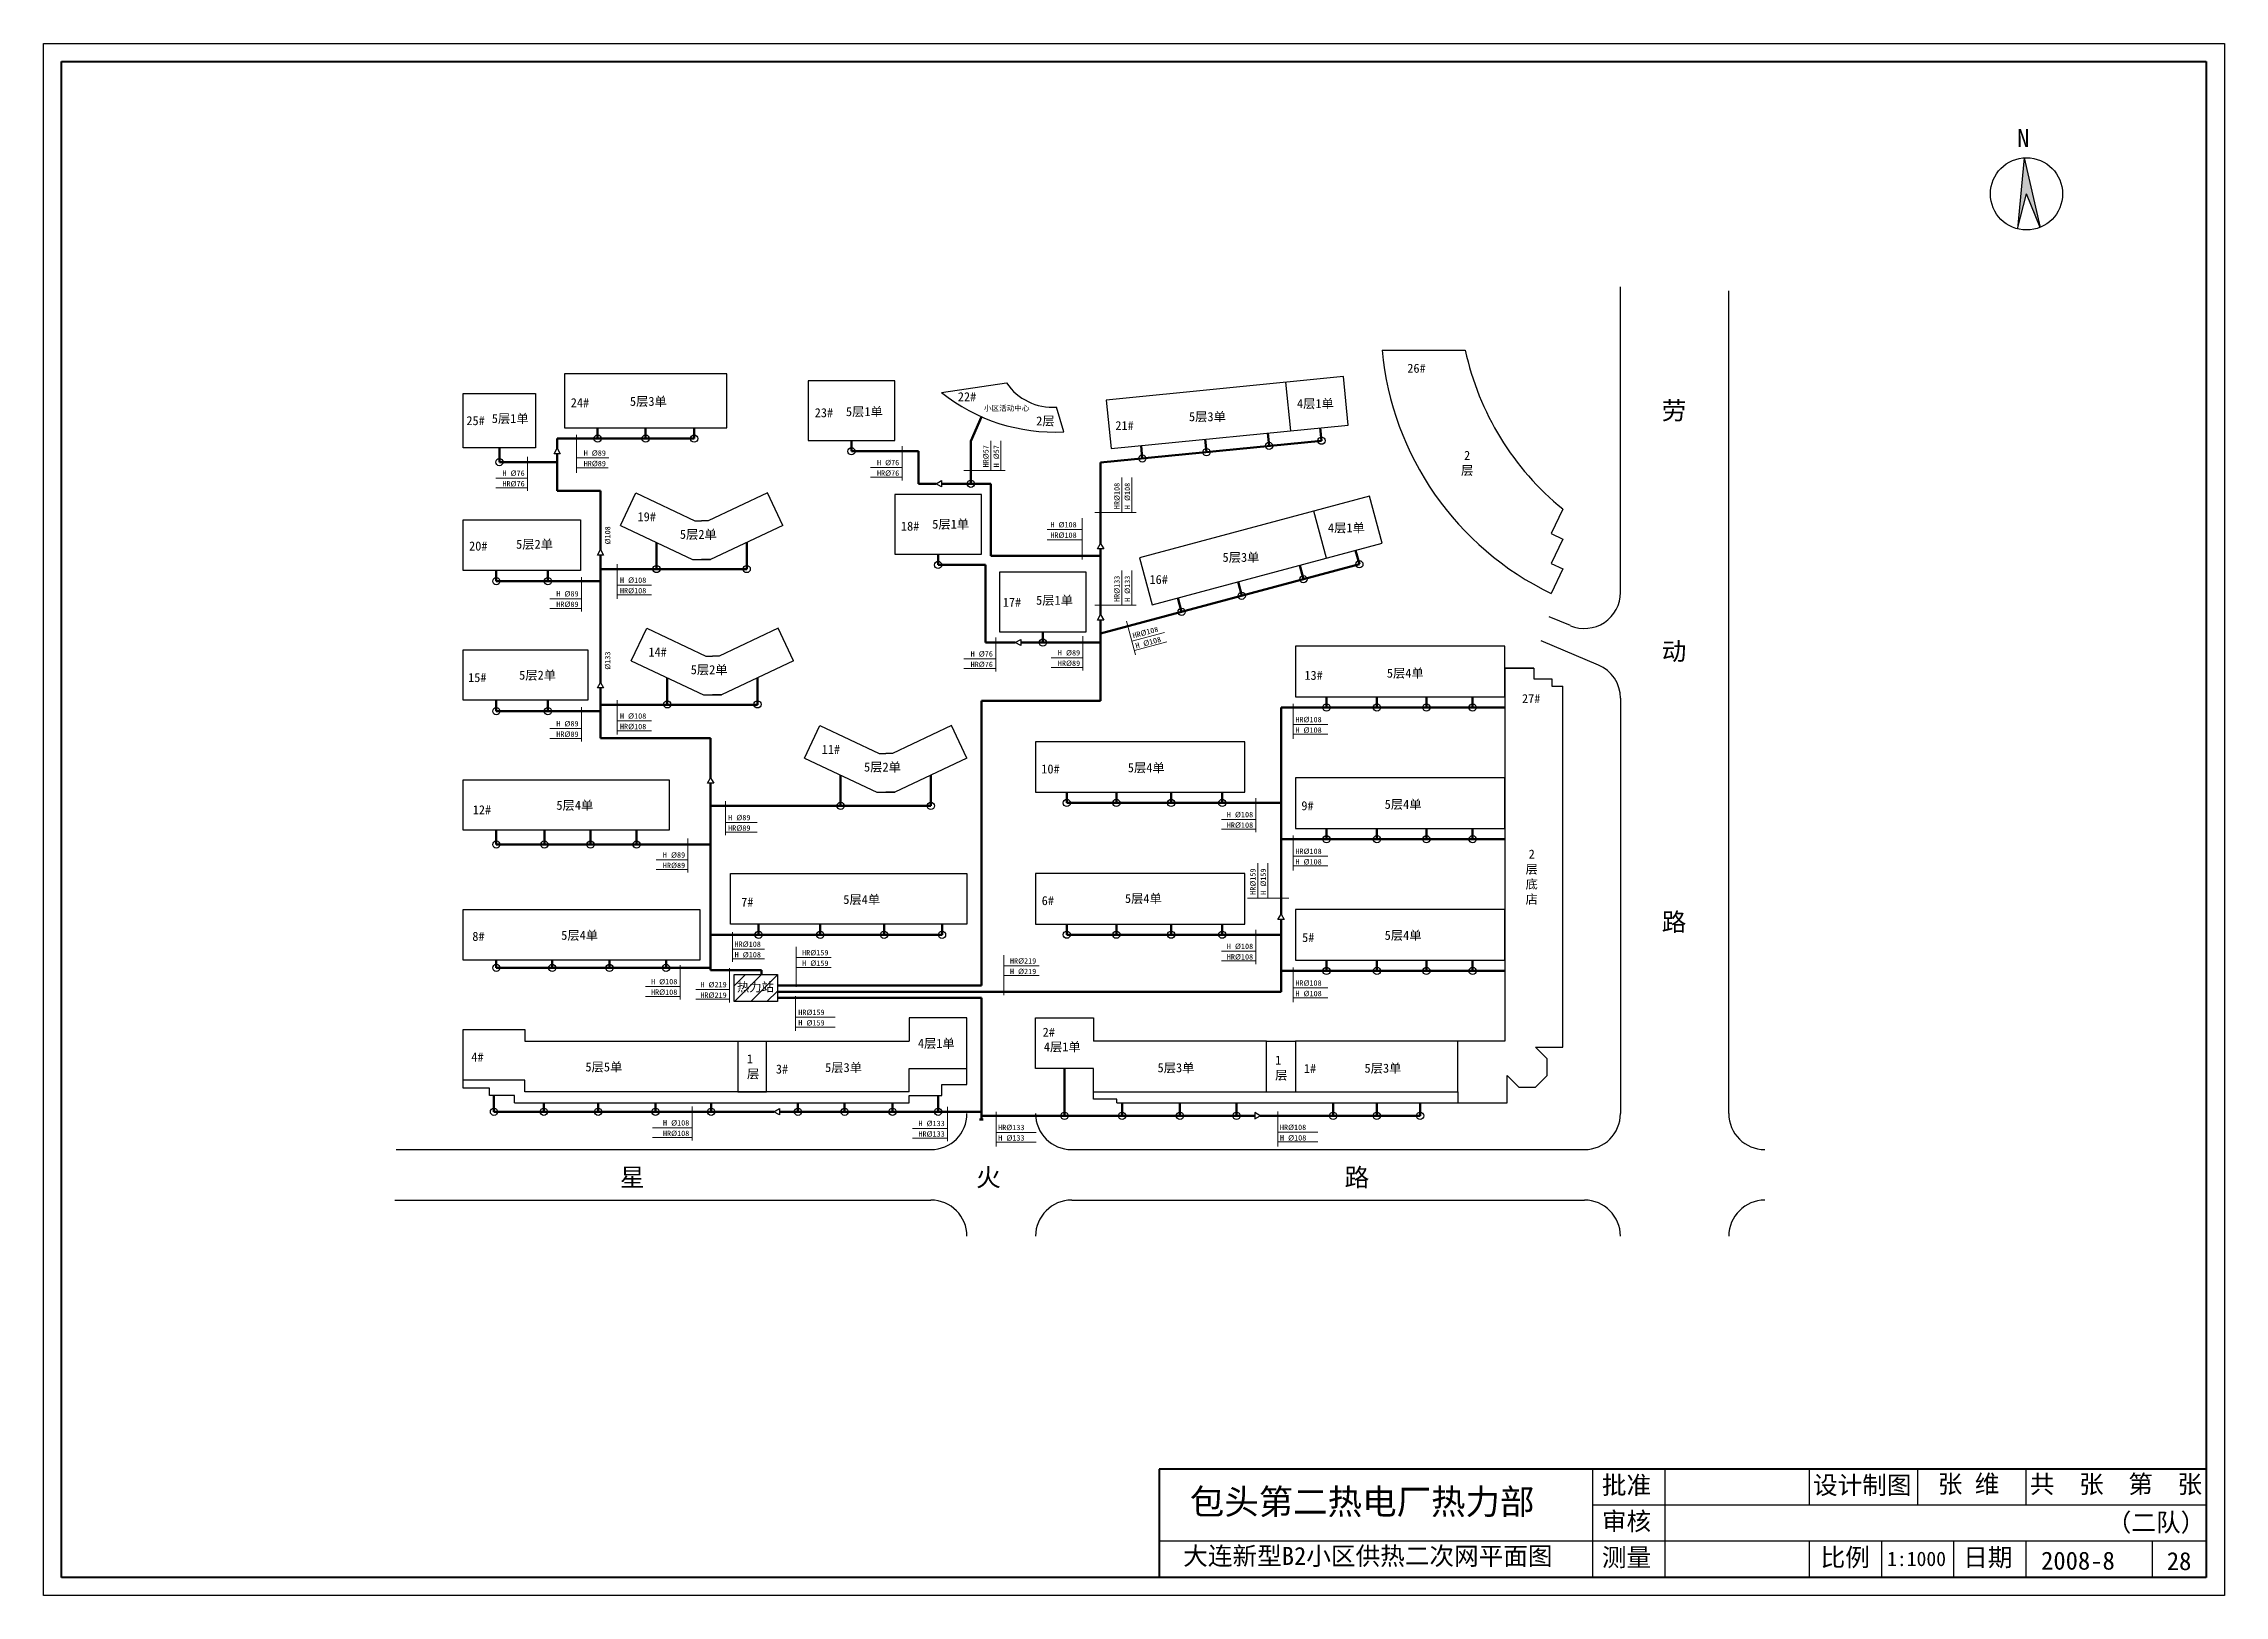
# Model space of a CAD drawing. Header units: millimetres. Extents: x 710 to 1314, y 285 to 715.
import ezdxf

# ---------------------------------------------------------------- set-up
doc = ezdxf.new("R2010")
doc.units = ezdxf.units.MM
doc.layers.add('标注', color=7, linetype='Continuous', lineweight=18)
doc.layers.add('管道', color=7, linetype='Continuous', lineweight=50)
doc.layers.add('边线', color=1, linetype='Continuous')

msp = doc.modelspace()

# ---------------------------------------------------------------- hatches: boundary and pattern name
msp.add_hatch(color=256).paths.add_polyline_path([(1258.71, 683.67), (1256.89, 664.01), (1259.38, 673.7), (1263.16, 664.43)])
h = msp.add_hatch()
h.set_pattern_fill('ANSI31', color=5, style=0)
h.set_pattern_definition([(45, (4.0042, -61.4977), (-2.245064, 2.245064), [])])
h.paths.add_polyline_path([(913.43, 449.88), (913.43, 457.38), (901.43, 457.38), (901.43, 449.88)])
h.paths.add_polyline_path([(901.59, 455.82), (913.35, 455.82), (913.35, 451.26), (901.59, 451.26)], flags=24)

# ---------------------------------------------------------------- linework, layer by layer
at = {"lineweight": 40}
for p, q in [((715.18, 290.35), (715.18, 710.35)), ((715.18, 710.35), (1309.18, 710.35)), ((1309.18, 710.35), (1309.18, 290.35)), ((1309.18, 320.35), (1019.18, 320.35)), ((1019.18, 320.35), (1019.18, 290.35)), ((1309.18, 290.35), (715.18, 290.35))]:
    msp.add_line(p, q, dxfattribs=at)
for p, q in [((1258.71, 683.67), (1256.89, 664.01)), ((1258.71, 683.67), (1263.16, 664.43)), ((1256.89, 664.01), (1259.38, 673.7)), ((1263.16, 664.43), (1259.38, 673.7)), ((1146.92, 563.28), (1146.92, 647.96)), ((1176.92, 418.88), (1176.92, 646.82)), ((1080.92, 630.38), (1103.92, 630.38)), ((854.42, 623.88), (854.42, 608.88)), ((899.42, 623.88), (854.42, 623.88)), ((899.42, 608.88), (899.42, 623.88)), ((1070.18, 623.06), (1004.5, 616.55)), ((1071.51, 609.63), (1070.18, 623.06)), ((826.42, 603.38), (826.42, 618.38)), ((826.42, 618.38), (846.42, 618.38)), ((846.42, 618.38), (846.42, 603.38)), ((945.92, 621.88), (921.92, 621.88)), ((921.92, 621.88), (921.92, 605.38)), ((945.92, 605.38), (945.92, 621.88)), ((958.88, 618.67), (976.87, 621.32)), ((1004.5, 616.55), (1005.83, 603.12)), ((1055.59, 608.05), (1054.25, 621.49)), ((992.71, 607.78), (990.68, 614.62)), ((854.42, 608.88), (899.42, 608.88)), ((921.92, 605.38), (945.92, 605.38)), ((1005.83, 603.12), (1071.51, 609.63)), ((846.42, 603.38), (826.42, 603.38)), ((869.92, 581.85), (874.21, 590.88)), ((874.21, 590.88), (890.59, 583.1)), ((910.63, 590.88), (894.25, 583.1)), ((914.92, 581.85), (910.63, 590.88)), ((969.92, 590.38), (945.92, 590.38)), ((945.92, 590.38), (945.92, 573.88)), ((969.92, 573.88), (969.92, 590.38)), ((1077.43, 589.92), (1013.68, 572.86)), ((1080.92, 576.88), (1077.43, 589.92)), ((1130.92, 586.38), (1127.72, 579.6)), ((826.42, 569.38), (826.42, 583.38)), ((826.42, 583.38), (858.92, 583.38)), ((858.92, 583.38), (858.92, 569.38)), ((869.92, 581.85), (889.92, 572.35)), ((890.59, 583.1), (892.42, 583.1)), ((894.25, 583.1), (892.42, 583.1)), ((914.92, 581.85), (894.92, 572.35)), ((1065.47, 572.75), (1061.98, 585.79)), ((945.92, 573.88), (969.92, 573.88)), ((1017.17, 559.82), (1080.92, 576.88)), ((1130.92, 578.07), (1127.68, 571.3)), ((1127.72, 579.6), (1130.92, 578.07)), ((858.92, 569.38), (826.42, 569.38)), ((889.92, 572.35), (892.42, 572.35)), ((892.42, 572.35), (894.92, 572.35)), ((894.92, 572.35), (892.42, 572.35)), ((974.92, 568.88), (974.92, 552.38)), ((998.92, 568.88), (974.92, 568.88)), ((998.92, 552.38), (998.92, 568.88)), ((1013.68, 572.86), (1017.17, 559.82)), ((1127.68, 571.3), (1130.92, 569.78)), ((1130.92, 569.78), (1127.73, 562.99)), ((1133.05, 554.06), (1127.21, 556.51)), ((872.92, 544.35), (877.21, 553.38)), ((877.21, 553.38), (893.59, 545.6)), ((913.63, 553.38), (897.25, 545.6)), ((917.92, 544.35), (913.63, 553.38)), ((974.92, 552.38), (998.92, 552.38)), ((1140.81, 543.15), (1125, 549.83)), ((826.42, 533.38), (826.42, 547.38)), ((826.42, 547.38), (860.92, 547.38)), ((860.92, 547.38), (860.92, 533.38)), ((872.92, 544.35), (892.92, 534.85)), ((893.59, 545.6), (895.42, 545.6)), ((897.25, 545.6), (895.42, 545.6)), ((917.92, 544.35), (897.92, 534.85)), ((1114.92, 548.38), (1056.92, 548.38)), ((1056.92, 548.38), (1056.92, 534.38)), ((1114.92, 534.38), (1114.92, 548.38)), ((1114.92, 542.29), (1122.92, 542.29)), ((1114.92, 542.29), (1114.92, 438.88)), ((1122.92, 542.29), (1114.92, 542.29)), ((1122.92, 542.29), (1122.92, 539.29)), ((1122.92, 539.29), (1127.92, 539.29)), ((1127.92, 539.29), (1127.92, 537.29)), ((860.92, 533.38), (826.42, 533.38)), ((892.92, 534.85), (895.42, 534.85)), ((895.42, 534.85), (897.92, 534.85)), ((897.92, 534.85), (895.42, 534.85)), ((1056.92, 534.38), (1114.92, 534.38)), ((1127.92, 537.29), (1130.92, 537.29)), ((1130.92, 437.29), (1130.92, 537.29)), ((1146.92, 533.94), (1146.92, 418.88)), ((920.92, 517.38), (925.21, 526.41)), ((925.21, 526.41), (941.59, 518.64)), ((961.63, 526.41), (945.25, 518.64)), ((965.92, 517.38), (961.63, 526.41)), ((984.92, 521.88), (984.92, 507.88)), ((1042.92, 521.88), (984.92, 521.88)), ((1042.92, 507.88), (1042.92, 521.88)), ((920.92, 517.38), (940.92, 507.88)), ((941.59, 518.64), (943.42, 518.64)), ((945.25, 518.64), (943.42, 518.64)), ((965.92, 517.38), (945.92, 507.88)), ((826.42, 497.38), (826.42, 511.38)), ((826.42, 511.38), (883.42, 511.38)), ((883.42, 511.38), (883.42, 497.38)), ((940.92, 507.88), (943.42, 507.88)), ((943.42, 507.88), (945.92, 507.88)), ((945.92, 507.88), (943.42, 507.88)), ((984.92, 507.88), (1042.92, 507.88)), ((1114.92, 511.88), (1056.92, 511.88)), ((1056.92, 511.88), (1056.92, 497.88)), ((1114.92, 497.88), (1114.92, 511.88)), ((883.42, 497.38), (826.42, 497.38)), ((1056.92, 497.88), (1114.92, 497.88)), ((900.42, 471.38), (900.42, 485.38)), ((900.42, 485.38), (965.92, 485.38)), ((965.92, 485.38), (965.92, 471.38)), ((1042.92, 485.38), (984.92, 485.38)), ((984.92, 485.38), (984.92, 471.38)), ((1042.92, 471.38), (1042.92, 485.38)), ((826.42, 475.38), (891.92, 475.38)), ((826.42, 461.38), (826.42, 475.38)), ((891.92, 475.38), (891.92, 461.38)), ((965.92, 471.38), (900.42, 471.38)), ((984.92, 471.38), (1042.92, 471.38)), ((1056.92, 475.38), (1056.92, 461.38)), ((1114.92, 475.38), (1056.92, 475.38)), ((1114.92, 461.38), (1114.92, 475.38)), ((891.92, 461.38), (826.42, 461.38)), ((1056.92, 461.38), (1114.92, 461.38)), ((901.43, 457.38), (913.43, 457.38)), ((901.43, 449.88), (901.43, 457.38)), ((913.43, 457.38), (913.43, 449.88)), ((913.43, 449.88), (901.43, 449.88)), ((826.42, 442.13), (843.42, 442.13)), ((826.42, 428.13), (826.42, 442.13)), ((843.42, 442.13), (843.42, 438.88)), ((949.92, 445.38), (949.92, 438.88)), ((965.92, 445.38), (949.92, 445.38)), ((965.92, 431.38), (965.92, 445.38)), ((984.92, 431.38), (984.92, 445.38)), ((984.92, 445.38), (1000.92, 445.38)), ((1000.92, 445.38), (1000.92, 438.88)), ((843.42, 438.88), (901.92, 438.88)), ((901.92, 438.88), (949.92, 438.88)), ((902.42, 438.88), (910.42, 438.88)), ((902.42, 438.88), (902.42, 424.88)), ((910.42, 424.88), (910.42, 438.88)), ((1048.92, 438.88), (1000.92, 438.88)), ((1048.92, 438.88), (1056.92, 438.88)), ((1048.92, 424.88), (1048.92, 438.88)), ((1056.92, 438.88), (1056.92, 424.88)), ((1101.92, 438.88), (1056.92, 438.88)), ((1114.92, 438.88), (1101.92, 438.88)), ((1101.92, 424.88), (1101.92, 438.88)), ((1101.92, 424.88), (1101.92, 438.88)), ((1126.62, 434.03), (1123.37, 437.29)), ((1123.37, 437.29), (1130.92, 437.29)), ((949.92, 424.88), (949.92, 431.38)), ((949.92, 431.38), (965.92, 431.38)), ((965.92, 426.88), (965.92, 431.38)), ((1000.92, 431.38), (984.92, 431.38)), ((1000.92, 424.88), (1000.92, 431.38)), ((1115.52, 421.88), (1115.52, 429.43)), ((1115.52, 429.43), (1118.77, 426.18)), ((1123.37, 426.18), (1126.62, 429.43)), ((1126.62, 429.43), (1126.62, 434.03)), ((826.42, 425.88), (826.42, 428.13)), ((843.42, 428.13), (826.42, 428.13)), ((833.64, 425.88), (826.42, 425.88)), ((833.64, 423.88), (833.64, 425.88)), ((840.64, 423.88), (833.64, 423.88)), ((840.64, 421.88), (840.64, 423.88)), ((843.42, 424.88), (843.42, 428.13)), ((901.92, 424.88), (843.42, 424.88)), ((949.92, 424.88), (901.92, 424.88)), ((902.42, 424.88), (910.42, 424.88)), ((949.92, 421.88), (949.92, 423.88)), ((949.92, 423.88), (958.92, 423.88)), ((958.92, 423.88), (958.92, 426.88)), ((958.92, 426.88), (965.92, 426.88)), ((1000.92, 424.88), (1048.92, 424.88)), ((1000.92, 422.88), (1000.92, 424.88)), ((1007.46, 422.88), (1000.92, 422.88)), ((1007.46, 421.88), (1007.46, 422.88)), ((1048.92, 424.88), (1056.92, 424.88)), ((1056.92, 424.88), (1101.92, 424.88)), ((1101.92, 424.88), (1101.92, 421.88)), ((1118.77, 426.18), (1123.37, 426.18)), ((840.64, 421.88), (949.92, 421.88)), ((1007.46, 421.88), (1115.52, 421.88)), ((807.82, 408.88), (955.92, 408.88)), ((994.92, 408.88), (1136.92, 408.88)), ((807.43, 394.88), (955.92, 394.88)), ((994.92, 394.88), (1136.92, 394.88)), ((1139.18, 320.35), (1139.18, 290.35)), ((1159.18, 320.35), (1159.18, 290.35)), ((1199.18, 320.35), (1199.18, 310.35)), ((1229.22, 320.35), (1229.22, 310.35)), ((1259.18, 320.35), (1259.18, 310.35)), ((1309.18, 310.35), (1139.18, 310.35)), ((1309.18, 300.35), (1019.18, 300.35)), ((1199.18, 300.35), (1199.18, 290.35)), ((1219.18, 300.35), (1219.18, 290.35)), ((1239.18, 300.35), (1239.18, 290.35)), ((1259.18, 300.35), (1259.18, 290.35)), ((1294.18, 300.35), (1294.18, 290.35))]:
    msp.add_line(p, q)
for points in [[(852.43, 603.21), (853.29, 601.71), (851.56, 601.71)], [(957.4, 593.38), (958.9, 594.25), (958.9, 592.52)], [(864.43, 575.14), (865.29, 573.64), (863.56, 573.64)], [(1002.93, 576.86), (1003.79, 575.36), (1002.06, 575.36)], [(1002.93, 557.12), (1003.79, 555.62), (1002.06, 555.62)], [(979.3, 549.38), (980.8, 550.25), (980.8, 548.52)], [(864.43, 538.35), (865.29, 536.85), (863.56, 536.85)], [(894.93, 511.88), (895.79, 510.38), (894.06, 510.38)], [(1052.92, 474.13), (1053.79, 472.63), (1052.06, 472.63)], [(912.47, 419.37), (913.97, 420.24), (913.97, 418.5)], [(1047.13, 418.25), (1045.63, 419.12), (1045.63, 417.38)]]:
    msp.add_lwpolyline(points, close=True)
for centre, radius in [((1259.38, 673.7), 10), ((863.63, 605.88), 1), ((876.92, 605.88), 1), ((890.35, 605.88), 1), ((1049.58, 603.87), 1), ((1064.12, 605.31), 1), ((836.42, 599.39), 1), ((933.92, 602.38), 1), ((1014.49, 600.38), 1), ((1032.25, 602.14), 1), ((967, 593.38), 1), ((879.92, 569.75), 1), ((904.92, 569.75), 1), ((957.92, 570.88), 1), ((1059.1, 566.92), 1), ((1074.6, 571.07), 1), ((835.57, 566.38), 1), ((849.85, 566.38), 1), ((1042.02, 562.35), 1), ((1025.38, 557.89), 1), ((986.92, 549.38), 1), ((882.92, 532.25), 1), ((907.92, 532.25), 1), ((1065.51, 531.38), 1), ((1079.48, 531.38), 1), ((1093.17, 531.38), 1), ((1105.97, 531.38), 1), ((835.57, 530.38), 1), ((849.85, 530.38), 1), ((930.92, 504.11), 1), ((955.92, 504.11), 1), ((993.56, 504.93), 1), ((1007.3, 504.93), 1), ((1022.49, 504.93), 1), ((1036.62, 504.93), 1), ((1065.51, 494.88), 1), ((1079.48, 494.88), 1), ((1093.17, 494.88), 1), ((1105.97, 494.88), 1), ((835.57, 493.4), 1), ((848.87, 493.4), 1), ((861.64, 493.4), 1), ((874.41, 493.4), 1), ((908.21, 468.39), 1), ((925.3, 468.39), 1), ((942.96, 468.39), 1), ((959.02, 468.39), 1), ((993.56, 468.43), 1), ((1007.3, 468.43), 1), ((1022.49, 468.43), 1), ((1036.62, 468.43), 1), ((835.57, 459.23), 1), ((851.06, 459.23), 1), ((866.91, 459.23), 1), ((882.57, 459.23), 1), ((1065.51, 458.38), 1), ((1079.48, 458.38), 1), ((1093.17, 458.38), 1), ((1105.97, 458.38), 1), ((834.92, 419.37), 1), ((848.72, 419.37), 1), ((863.77, 419.37), 1), ((879.65, 419.37), 1), ((895.07, 419.37), 1), ((919.11, 419.37), 1), ((932.04, 419.37), 1), ((945.3, 419.37), 1), ((957.92, 419.37), 1), ((992.92, 418.25), 1), ((1008.88, 418.25), 1), ((1024.92, 418.25), 1), ((1040.58, 418.25), 1), ((1067.36, 418.25), 1), ((1079.42, 418.25), 1), ((1091.42, 418.25), 1)]:
    msp.add_circle(centre, radius)
for centre, radius, start, end in [((1163.93, 638.09), 83.37, 185.30503, 244.26327), ((1180.43, 647.05), 78.3, 192.28711, 230.78247), ((990.11, 657.72), 50.01, 231.34932, 272.97436), ((989.62, 630), 15.42, 214.22715, 273.95288), ((1136.92, 563.28), 10, 247.23825, 0), ((1136.92, 533.94), 10, 0, 67.10209), ((955.92, 418.88), 10, 270, 0), ((994.92, 418.88), 10, 180, 270), ((1136.92, 418.88), 10, 270, 0), ((1186.92, 418.88), 10, 180, 270), ((955.92, 384.88), 10, 0, 90), ((994.92, 384.88), 10, 90, 180), ((1136.92, 384.88), 10, 0, 90), ((1186.92, 384.88), 10, 90, 180)]:
    msp.add_arc(centre, radius, start, end)
at = {"layer": '标注'}
for p, q in [((857.73, 596.44), (857.73, 606.97)), ((972.51, 597.01), (972.51, 605.3)), ((975.31, 597.01), (975.31, 605.3)), ((844.21, 591.4), (844.21, 600.87)), ((866.69, 600.52), (857.73, 600.52)), ((947.94, 594.33), (947.94, 603.81)), ((844.21, 594.94), (835.42, 594.94)), ((844.21, 592.24), (835.42, 592.24)), ((866.54, 597.82), (857.73, 597.82)), ((947.94, 597.87), (939.16, 597.87)), ((947.94, 595.17), (939.16, 595.17)), ((976.5, 597.01), (965.05, 597.01)), ((1008.8, 585.45), (1008.8, 595.07)), ((1011.6, 585.45), (1011.6, 595.07)), ((988.12, 580.67), (997.79, 580.67)), ((997.79, 572.4), (997.79, 583.85)), ((1012.79, 585.45), (1001.34, 585.45)), ((988.12, 577.87), (997.79, 577.87)), ((869.05, 561.52), (869.05, 571.12)), ((1008.8, 559.72), (1008.8, 569.34)), ((1011.6, 559.72), (1011.6, 569.34)), ((859.13, 557.99), (859.13, 567.46)), ((869.05, 565.31), (878.58, 565.31)), ((869.05, 562.6), (878.58, 562.6)), ((859.13, 561.53), (850.35, 561.53)), ((859.13, 558.83), (850.35, 558.83)), ((1012.79, 559.72), (1001.34, 559.72)), ((973.88, 541.33), (973.88, 550.8)), ((998.04, 541.65), (998.04, 551.12)), ((1012.64, 546.01), (1010.14, 555.32)), ((1011.62, 549.81), (1020.59, 552.21)), ((973.88, 544.87), (965.09, 544.87)), ((998.04, 545.19), (989.26, 545.19)), ((1012.32, 547.2), (1021.29, 549.6)), ((973.88, 542.17), (965.09, 542.17)), ((998.04, 542.48), (989.26, 542.48)), ((869.05, 523.86), (869.05, 533.46)), ((1056.29, 522.74), (1056.29, 532.38)), ((859.13, 525.53), (850.35, 525.53)), ((859.13, 521.99), (859.13, 531.46)), ((869.05, 527.65), (878.58, 527.65)), ((1056.29, 526.67), (1065.87, 526.67)), ((859.13, 522.83), (850.35, 522.83)), ((869.05, 524.95), (878.58, 524.95)), ((1056.29, 523.97), (1065.87, 523.97)), ((899.01, 495.98), (899.01, 505.45)), ((1045.96, 496.8), (1045.96, 506.27)), ((899.01, 499.52), (907.79, 499.52)), ((899.01, 496.81), (907.79, 496.81)), ((1045.96, 500.34), (1036.41, 500.34)), ((1045.96, 497.64), (1036.41, 497.64)), ((1056.29, 486.24), (1056.29, 495.88)), ((888.63, 485.63), (888.63, 495.1)), ((1056.29, 490.17), (1065.87, 490.17)), ((888.63, 489.16), (879.85, 489.16)), ((888.63, 486.46), (879.85, 486.46)), ((1046.47, 478.58), (1046.47, 488.24)), ((1049.27, 478.58), (1049.27, 488.24)), ((1056.29, 487.47), (1065.87, 487.47)), ((1055.08, 478.58), (1043.63, 478.58)), ((900.97, 460.95), (900.97, 469.12)), ((1045.96, 460.3), (1045.96, 469.77)), ((886.47, 450.51), (886.47, 459.98)), ((900.14, 449.68), (900.14, 459.15)), ((900.97, 464.43), (909.89, 464.43)), ((900.97, 461.72), (909.89, 461.72)), ((918.6, 453.94), (918.6, 465.08)), ((928.34, 462.08), (918.6, 462.08)), ((928.34, 459.38), (918.6, 459.38)), ((976.15, 451.67), (976.15, 462.8)), ((985.89, 459.8), (976.15, 459.8)), ((1045.96, 463.84), (1036.41, 463.84)), ((1045.96, 461.14), (1036.41, 461.14)), ((1056.29, 449.74), (1056.29, 459.38)), ((886.47, 454.05), (876.93, 454.05)), ((900.14, 453.22), (890.83, 453.22)), ((985.89, 457.1), (976.15, 457.1)), ((1056.29, 453.67), (1065.87, 453.67)), ((886.47, 451.34), (876.93, 451.34)), ((900.14, 450.52), (890.83, 450.52)), ((918.44, 441.77), (918.44, 451.37)), ((1056.29, 450.97), (1065.87, 450.97)), ((918.44, 445.56), (929.42, 445.56)), ((918.44, 442.85), (929.42, 442.85)), ((889.78, 411.39), (889.78, 420.86)), ((960.54, 411.22), (960.54, 420.69)), ((973.98, 409.72), (973.98, 419.37)), ((1052.01, 409.76), (1052.01, 419.4)), ((889.78, 414.93), (878.8, 414.93)), ((889.78, 412.22), (878.8, 412.22)), ((960.54, 414.76), (950.88, 414.76)), ((960.54, 412.06), (950.88, 412.06)), ((973.98, 413.65), (985.08, 413.65)), ((973.98, 410.95), (985.08, 410.95)), ((1052.01, 413.69), (1063.11, 413.69)), ((1052.01, 410.99), (1063.11, 410.99))]:
    msp.add_line(p, q, dxfattribs=at)
at = {"layer": '管道'}
for p, q in [((967, 605.14), (969.99, 611.94)), ((890.35, 605.88), (852.43, 605.88)), ((852.43, 603.21), (852.43, 605.88)), ((863.63, 605.88), (863.63, 608.88)), ((876.92, 605.88), (876.92, 608.88)), ((890.35, 605.88), (890.35, 608.88)), ((933.92, 602.38), (933.92, 605.38)), ((967, 593.38), (967, 605.14)), ((1064.12, 605.31), (1002.93, 599.23)), ((1032.25, 602.14), (1031.9, 605.7)), ((1049.58, 603.87), (1049.23, 607.42)), ((1064.12, 605.31), (1063.77, 608.86)), ((836.42, 599.39), (836.42, 603.38)), ((836.42, 599.39), (852.43, 599.39)), ((852.43, 591.38), (852.43, 601.71)), ((933.92, 602.38), (952.5, 602.38)), ((952.5, 602.38), (952.5, 593.38)), ((1002.93, 576.86), (1002.93, 599.23)), ((1014.49, 600.38), (1014.13, 603.94)), ((952.5, 593.38), (957.4, 593.38)), ((958.9, 593.38), (972.5, 593.38)), ((972.5, 593.38), (972.5, 573.38)), ((864.43, 591.38), (852.43, 591.38)), ((864.43, 575.14), (864.43, 591.38)), ((879.92, 569.75), (879.92, 577.1)), ((904.92, 569.75), (904.92, 577.1)), ((957.92, 570.88), (957.92, 573.88)), ((1002.93, 557.12), (1002.93, 575.36)), ((1074.6, 571.07), (1073.57, 574.91)), ((835.57, 566.38), (835.57, 569.38)), ((849.85, 566.38), (849.85, 569.38)), ((864.43, 538.35), (864.43, 573.64)), ((904.92, 569.75), (864.43, 569.75)), ((957.92, 570.88), (971.09, 570.88)), ((971.09, 570.88), (971.09, 549.38)), ((972.5, 573.38), (1002.93, 573.38)), ((1074.6, 571.07), (1002.93, 551.88)), ((1059.1, 566.92), (1058.07, 570.77)), ((835.57, 566.38), (864.43, 566.38)), ((1025.38, 557.89), (1024.35, 561.74)), ((1042.02, 562.35), (1040.99, 566.19)), ((986.92, 549.38), (986.92, 552.38)), ((1002.93, 533.19), (1002.93, 555.62)), ((971.09, 549.38), (979.3, 549.38)), ((980.8, 549.38), (1002.93, 549.38)), ((882.92, 532.09), (882.92, 539.6)), ((907.92, 532.09), (907.92, 539.6)), ((835.57, 530.38), (835.57, 533.38)), ((849.85, 530.38), (849.85, 533.38)), ((864.43, 522.88), (864.43, 536.85)), ((907.92, 532.09), (864.43, 532.09)), ((969.93, 454.38), (969.93, 533.19)), ((969.93, 533.19), (1002.93, 533.19)), ((1065.51, 531.38), (1065.51, 534.38)), ((1079.48, 531.38), (1079.48, 534.38)), ((1093.17, 531.38), (1093.17, 534.38)), ((1105.97, 531.38), (1105.97, 534.38)), ((835.57, 530.38), (864.43, 530.38)), ((1052.92, 474.13), (1052.92, 531.38)), ((1114.92, 531.38), (1052.92, 531.38)), ((894.93, 522.88), (864.43, 522.88)), ((894.93, 511.88), (894.93, 522.88)), ((894.93, 458.57), (894.93, 510.38)), ((930.92, 504.11), (930.92, 512.63)), ((955.92, 504.11), (955.92, 512.63)), ((993.56, 504.93), (993.56, 507.88)), ((1007.3, 504.93), (1007.3, 507.88)), ((1022.49, 504.93), (1022.49, 507.88)), ((1036.62, 504.93), (1036.62, 507.88)), ((955.92, 504.11), (894.93, 504.11)), ((993.56, 504.93), (1052.92, 504.93)), ((835.57, 493.4), (835.57, 497.38)), ((848.87, 493.4), (848.87, 497.38)), ((861.64, 493.4), (861.64, 497.38)), ((874.41, 493.4), (874.41, 497.38)), ((1065.51, 494.88), (1065.51, 497.88)), ((1079.48, 494.88), (1079.48, 497.88)), ((1093.17, 494.88), (1093.17, 497.88)), ((1105.97, 494.88), (1105.97, 497.88)), ((835.57, 493.4), (894.93, 493.4)), ((1114.92, 494.88), (1052.92, 494.88)), ((908.21, 468.39), (908.21, 471.38)), ((925.3, 468.39), (925.3, 471.38)), ((942.96, 468.39), (942.96, 471.38)), ((959.02, 468.39), (959.02, 471.38)), ((993.56, 468.43), (993.56, 471.38)), ((1007.3, 468.43), (1007.3, 471.38)), ((1022.49, 468.43), (1022.49, 471.38)), ((1036.62, 468.43), (1036.62, 471.38)), ((1052.92, 452.63), (1052.92, 472.63)), ((959.02, 468.39), (894.93, 468.39)), ((993.56, 468.43), (1052.92, 468.43)), ((835.57, 459.23), (835.57, 461.38)), ((835.57, 459.23), (894.93, 459.23)), ((851.06, 459.23), (851.06, 461.38)), ((866.91, 459.23), (866.91, 461.38)), ((882.57, 459.23), (882.57, 461.38)), ((1065.51, 458.38), (1065.51, 461.38)), ((1079.48, 458.38), (1079.48, 461.38)), ((1093.17, 458.38), (1093.17, 461.38)), ((1105.97, 458.38), (1105.97, 461.38)), ((909.04, 458.57), (894.93, 458.57)), ((909.04, 457.38), (909.04, 458.57)), ((913.43, 454.38), (969.93, 454.38)), ((1114.92, 458.38), (1052.92, 458.38)), ((913.43, 452.63), (1052.92, 452.63)), ((913.43, 450.89), (969.93, 450.89)), ((969.93, 450.89), (969.93, 417.25)), ((992.92, 418.25), (992.92, 431.38)), ((834.92, 419.37), (834.92, 423.88)), ((957.92, 419.37), (957.92, 423.88)), ((834.92, 419.37), (912.47, 419.37)), ((848.72, 419.37), (848.72, 421.88)), ((863.77, 419.37), (863.77, 421.88)), ((879.65, 419.37), (879.65, 421.88)), ((895.07, 419.37), (895.07, 421.88)), ((913.97, 419.37), (969.93, 419.37)), ((919.11, 419.37), (919.11, 421.88)), ((932.04, 419.37), (932.04, 421.88)), ((945.3, 419.37), (945.3, 421.88)), ((969.43, 417.25), (970.43, 417.25)), ((1045.63, 418.25), (969.93, 418.25)), ((1008.88, 418.25), (1008.88, 421.88)), ((1024.92, 418.25), (1024.92, 421.88)), ((1040.58, 418.25), (1040.58, 421.88)), ((1091.42, 418.25), (1047.13, 418.25)), ((1067.36, 418.25), (1067.36, 421.88)), ((1079.42, 418.25), (1079.42, 421.88)), ((1091.42, 418.25), (1091.42, 421.88))]:
    msp.add_line(p, q, dxfattribs=at)
at = {"layer": '边线'}
for p, q in [((710.18, 715.35), (1314.18, 715.35)), ((710.18, 285.35), (710.18, 715.35)), ((1314.18, 715.35), (1314.18, 285.35)), ((1314.18, 285.35), (710.18, 285.35))]:
    msp.add_line(p, q, dxfattribs=at)

# ---------------------------------------------------------------- texts
at = {"attachment_point": 1}
for s, insert, char_height, width in [('N', (1256.77, 691.65), 5, 13.437), ('{\\fSimHei|b0|i0|c134|p2;包头第二热电厂热力部}', (1027.63, 314.81), 7, 133.3392), ('{\\fFangSong_GB2312|b0|i0|c134|p49;批准}', (1141.77, 318.41), 5, 88.5221), ('{\\fFangSong_GB2312|b0|i0|c134|p49;设计制图}', (1200.24, 318.41), 5, 88.5221), ('{\\fFangSong_GB2312|b0|i0|c134|p49;共  张  第  张}', (1260.32, 318.68), 5, 88.5221), ('{\\fFangSong_GB2312|b0|i0|c134|p49;审核}', (1141.77, 308.41), 5, 88.5221), ('{\\fSimSun|b0|i0|c134|p54;大连新型}B2{\\fSimSun|b0|i0|c134|p54;小区供热二次网平面图}', (1025.82, 298.78), 5, 120.8579), ('{\\fFangSong_GB2312|b0|i0|c134|p49;测量}', (1141.77, 298.41), 5, 88.5221), ('{\\fFangSong_GB2312|b0|i0|c134|p49;比例}', (1202.36, 298.41), 5, 88.5221), ('{\\fFangSong_GB2312|b0|i0|c134|p49;日期}', (1241.85, 298.41), 5, 88.5221)]:
    msp.add_mtext(s, dxfattribs=dict(at, insert=insert, char_height=char_height, width=width))
at = {"layer": '标注'}
for s, insert, char_height, width, attachment_point in [('26#', (1087.87, 626.64), 2.5, 11.3476, 1), ('24#', (856.18, 617.1), 2.5, 11.3476, 1), ('5{\\fSimSun|b0|i0|c134|p54;层}3{\\fSimSun|b0|i0|c134|p54;单}', (872.57, 617.46), 2.5, 22.1568, 1), ('22#', (963.39, 618.75), 2.5, 11.3476, 1), ('4{\\fSimSun|b0|i0|c134|p54;层}1{\\fSimSun|b0|i0|c134|p54;单}', (1057.32, 616.84), 2.5, 22.1568, 1), ('{\\fSimSun|b0|i0|c134|p54;劳\\P\\P\\P\\P\\P\\P\\P\\P动\\P\\P\\P\\P\\P\\P\\P\\P\\P路}', (1158.34, 616.17), 5, 5.1563, 1), ('25#', (827.27, 612.12), 2.5, 11.8666, 1), ('5{\\fSimSun|b0|i0|c134|p54;层}1{\\fSimSun|b0|i0|c134|p54;单}', (834.31, 612.72), 2.5, 22.1568, 1), ('23#', (923.75, 614.32), 2.5, 11.3476, 1), ('5{\\fSimSun|b0|i0|c134|p54;层}1{\\fSimSun|b0|i0|c134|p54;单}', (932.4, 614.62), 2.5, 22.1568, 1), ('{\\fSimSun|b0|i0|c134|p54;小区活动中心}', (970.63, 615.07), 1.5, 13.3232, 1), ('2{\\fSimSun|b0|i0|c134|p54;层}', (985.09, 612.04), 2.5, 9.129, 1), ('21#', (1007.01, 610.75), 2.5, 11.3476, 1), ('5{\\fSimSun|b0|i0|c134|p54;层}3{\\fSimSun|b0|i0|c134|p54;单}', (1027.41, 613.22), 2.5, 22.1568, 1), ('H %%C89', (865.92, 602.64), 1.5, 14.4416, 3), ('HR%%C89', (865.92, 599.73), 1.5, 14.4416, 3), ('H %%C76', (947.16, 599.99), 1.5, 14.4416, 3), ('2{\\fSimSun|b0|i0|c134|p54;层}', (1104.46, 599.02), 2.5, 3.728, 5), ('H %%C76', (843.43, 597.06), 1.5, 14.4416, 3), ('HR%%C76', (843.43, 594.15), 1.5, 14.4416, 3), ('HR%%C76', (947.16, 597.09), 1.5, 14.4416, 3), ('19#', (874.68, 585.5), 2.5, 11.3476, 1), ('5{\\fSimSun|b0|i0|c134|p54;层}2{\\fSimSun|b0|i0|c134|p54;单}', (886.41, 580.61), 2.5, 22.1568, 1), ('18#', (947.63, 582.89), 2.5, 11.3476, 1), ('5{\\fSimSun|b0|i0|c134|p54;层}1{\\fSimSun|b0|i0|c134|p54;单}', (956.3, 583.44), 2.5, 22.1568, 1), ('H %%C108', (989.03, 582.79), 1.5, 14.035, 1), ('HR%%C108', (989.03, 579.89), 1.5, 14.035, 1), ('4{\\fSimSun|b0|i0|c134|p54;层}1{\\fSimSun|b0|i0|c134|p54;单}', (1065.9, 582.44), 2.5, 22.1568, 1), ('20#', (828.02, 577.38), 2.5, 11.3476, 1), ('5{\\fSimSun|b0|i0|c134|p54;层}2{\\fSimSun|b0|i0|c134|p54;单}', (841.05, 577.87), 2.5, 22.1568, 1), ('5{\\fSimSun|b0|i0|c134|p54;层}3{\\fSimSun|b0|i0|c134|p54;单}', (1036.71, 574.24), 2.5, 22.1568, 1), ('16#', (1016.48, 568.1), 2.5, 11.3476, 1), ('H %%C89', (858.35, 563.65), 1.5, 14.4416, 3), ('H %%C108', (869.82, 567.42), 1.5, 14.4416, 1), ('HR%%C108', (869.82, 564.52), 1.5, 14.4416, 1), ('17#', (975.83, 561.78), 2.5, 11.3476, 1), ('5{\\fSimSun|b0|i0|c134|p54;层}1{\\fSimSun|b0|i0|c134|p54;单}', (985.07, 562.35), 2.5, 22.1568, 1), ('HR%%C89', (858.35, 560.74), 1.5, 14.4416, 3), ('14#', (877.68, 548), 2.5, 11.3476, 1), ('H %%C76', (973.1, 546.99), 1.5, 14.4416, 3), ('HR%%C76', (973.1, 544.08), 1.5, 14.4416, 3), ('H %%C89', (997.26, 547.3), 1.5, 14.4416, 3), ('HR%%C89', (997.26, 544.4), 1.5, 14.4416, 3), ('15#', (827.75, 540.93), 2.5, 11.3476, 1), ('5{\\fSimSun|b0|i0|c134|p54;层}2{\\fSimSun|b0|i0|c134|p54;单}', (841.89, 541.59), 2.5, 22.1568, 1), ('5{\\fSimSun|b0|i0|c134|p54;层}2{\\fSimSun|b0|i0|c134|p54;单}', (889.41, 543.11), 2.5, 22.1568, 1), ('13#', (1059.37, 541.55), 2.5, 11.3476, 1), ('5{\\fSimSun|b0|i0|c134|p54;层}4{\\fSimSun|b0|i0|c134|p54;单}', (1082.22, 542.15), 2.5, 22.1568, 1), ('27#', (1119.64, 535.1), 2.5, 11.3476, 1), ('H %%C89', (858.35, 527.65), 1.5, 14.4416, 3), ('H %%C108', (869.82, 529.77), 1.5, 14.4416, 1), ('HR%%C108', (869.82, 526.86), 1.5, 14.4416, 1), ('HR%%C108', (1056.88, 528.79), 1.5, 13.5629, 1), ('H %%C108', (1056.9, 525.88), 1.5, 13.5393, 1), ('HR%%C89', (858.35, 524.74), 1.5, 14.4416, 3), ('11#', (925.68, 521.03), 2.5, 11.3476, 1), ('5{\\fSimSun|b0|i0|c134|p54;层}2{\\fSimSun|b0|i0|c134|p54;单}', (937.41, 516.14), 2.5, 22.1568, 1), ('10#', (986.5, 515.61), 2.5, 11.3476, 1), ('5{\\fSimSun|b0|i0|c134|p54;层}4{\\fSimSun|b0|i0|c134|p54;单}', (1010.47, 515.95), 2.5, 22.1568, 1), ('12#', (829.03, 504.28), 2.5, 11.3476, 1), ('5{\\fSimSun|b0|i0|c134|p54;层}4{\\fSimSun|b0|i0|c134|p54;单}', (852.2, 505.53), 2.5, 22.1568, 1), ('H %%C89', (899.79, 501.63), 1.5, 14.4416, 1), ('H %%C108', (1045.18, 502.46), 1.5, 14.4416, 3), ('9#', (1058.53, 505.42), 2.5, 11.3476, 1), ('5{\\fSimSun|b0|i0|c134|p54;层}4{\\fSimSun|b0|i0|c134|p54;单}', (1081.61, 505.8), 2.5, 22.1568, 1), ('HR%%C89', (899.79, 498.73), 1.5, 14.4416, 1), ('HR%%C108', (1045.18, 499.55), 1.5, 14.4416, 3), ('H %%C89', (887.86, 491.28), 1.5, 14.4416, 3), ('HR%%C108', (1056.88, 492.29), 1.5, 13.5629, 1), ('H %%C108', (1056.9, 489.38), 1.5, 13.5393, 1), ('2{\\fSimSun|b0|i0|c134|p54;层底店}', (1122.33, 484.38), 2.5, 2.3109, 5), ('HR%%C89', (887.86, 488.38), 1.5, 14.4416, 3), ('7#', (903.38, 478.69), 2.5, 11.3476, 1), ('5{\\fSimSun|b0|i0|c134|p54;层}4{\\fSimSun|b0|i0|c134|p54;单}', (931.66, 479.44), 2.5, 22.1568, 1), ('6#', (986.62, 479.12), 2.5, 11.3476, 1), ('5{\\fSimSun|b0|i0|c134|p54;层}4{\\fSimSun|b0|i0|c134|p54;单}', (1009.68, 479.72), 2.5, 22.1568, 1), ('8#', (828.92, 469.22), 2.5, 11.3476, 1), ('5{\\fSimSun|b0|i0|c134|p54;层}4{\\fSimSun|b0|i0|c134|p54;单}', (853.54, 469.51), 2.5, 22.1568, 1), ('HR%%C108', (901.56, 466.55), 1.5, 13.5629, 1), ('H %%C108', (1045.18, 465.96), 1.5, 14.4416, 3), ('5#', (1058.74, 468.91), 2.5, 11.3476, 1), ('5{\\fSimSun|b0|i0|c134|p54;层}4{\\fSimSun|b0|i0|c134|p54;单}', (1081.61, 469.5), 2.5, 22.1568, 1), ('H %%C108', (901.58, 463.64), 1.5, 13.5393, 1), ('HR%%C159', (927.56, 464.2), 1.5, 14.4416, 3), ('H %%C159', (927.56, 461.29), 1.5, 14.4416, 3), ('HR%%C219', (985.11, 461.92), 1.5, 14.4416, 3), ('H %%C219', (985.11, 459.01), 1.5, 14.4416, 3), ('HR%%C108', (1045.18, 463.05), 1.5, 14.4416, 3), ('H %%C108', (885.7, 456.17), 1.5, 14.4416, 3), ('HR%%C108', (885.7, 453.26), 1.5, 14.4416, 3), ('H %%C219', (899.37, 455.34), 1.5, 14.4416, 3), ('{\\fSimSun|b0|i0|c134|p54;热力站}', (902.22, 455.19), 2.5, 15.9129, 1), ('HR%%C108', (1056.88, 455.79), 1.5, 13.5629, 1), ('HR%%C219', (899.37, 452.43), 1.5, 14.4416, 3), ('HR%%C159', (919.21, 447.67), 1.5, 14.4416, 1), ('H %%C108', (1056.9, 452.88), 1.5, 13.5393, 1), ('H %%C159', (919.21, 444.77), 1.5, 14.4416, 1), ('2#', (986.88, 442.65), 2.5, 11.3476, 1), ('4#', (828.64, 435.79), 2.5, 11.3476, 1), ('1{\\fSimSun|b0|i0|c134|p54;层}', (904.98, 435.3), 2.5, 3.9884, 1), ('4{\\fSimSun|b0|i0|c134|p54;层}1{\\fSimSun|b0|i0|c134|p54;单}', (952.32, 439.56), 2.5, 22.1568, 1), ('4{\\fSimSun|b0|i0|c134|p54;层}1{\\fSimSun|b0|i0|c134|p54;单}', (987.21, 438.61), 2.5, 22.1568, 1), ('5{\\fSimSun|b0|i0|c134|p54;层}5{\\fSimSun|b0|i0|c134|p54;单}', (860.25, 433.04), 2.5, 22.1568, 1), ('3#', (912.99, 432.44), 2.5, 11.3476, 1), ('5{\\fSimSun|b0|i0|c134|p54;层}3{\\fSimSun|b0|i0|c134|p54;单}', (926.63, 432.87), 2.5, 16.6328, 1), ('5{\\fSimSun|b0|i0|c134|p54;层}3{\\fSimSun|b0|i0|c134|p54;单}', (1018.71, 432.81), 2.5, 22.1568, 1), ('1{\\fSimSun|b0|i0|c134|p54;层}', (1051.28, 434.93), 2.5, 3.9884, 1), ('1#', (1059.23, 432.59), 2.5, 11.3476, 1), ('5{\\fSimSun|b0|i0|c134|p54;层}3{\\fSimSun|b0|i0|c134|p54;单}', (1076.03, 432.69), 2.5, 22.1568, 1), ('H %%C108', (889.01, 417.04), 1.5, 14.4416, 3), ('H %%C133', (959.77, 416.88), 1.5, 14.4416, 3), ('HR%%C108', (889.01, 414.14), 1.5, 14.4416, 3), ('HR%%C133', (959.77, 413.97), 1.5, 14.4416, 3), ('HR%%C133', (974.56, 415.77), 1.5, 13.5629, 1), ('H %%C133', (974.59, 412.87), 1.5, 13.5393, 1), ('HR%%C108', (1052.6, 415.81), 1.5, 13.5629, 1), ('H %%C108', (1052.62, 412.9), 1.5, 13.5393, 1), ('{\\fSimSun|b0|i0|c134|p54;星                           火                            路}', (869.8, 403.7), 5, 227.6226, 1), ('{\\fKaiTi_GB2312|b0|i0|c134|p49;张 维}', (1234.82, 318.73), 5, 30.3874, 1), ('{\\fKaiTi_GB2312|b0|i0|c134|p49;（二队）}', (1281.61, 308.07), 5, 30.3874, 1), ('{\\H0.8x;1:1000}', (1220.76, 297.48), 5, 42.6517, 1), ('2008-8', (1263.42, 297.48), 5, 42.6517, 1), ('28', (1298.24, 297.36), 5, 42.6517, 1)]:
    msp.add_mtext(s, dxfattribs=dict(at, insert=insert, char_height=char_height, width=width, attachment_point=attachment_point))
at = {"layer": '标注', "char_height": 1.5, "attachment_point": 1}
for s, insert, width, rotation in [('HR%%C57', (970.39, 597.92), 14.035, 90), ('H %%C57', (973.29, 597.92), 14.035, 90), ('HR%%C108', (1006.69, 586.36), 14.035, 90), ('H %%C108', (1009.59, 586.36), 14.035, 90), ('%%C108', (865.65, 576.57), 14.4416, 90), ('HR%%C133', (1006.69, 560.63), 14.035, 90), ('H %%C133', (1009.59, 560.63), 14.035, 90), ('HR%%C108', (1011.64, 552.01), 13.5629, 14.98541), ('H %%C108', (1012.41, 549.2), 13.5393, 14.98541), ('%%C133', (865.65, 541.85), 14.4416, 90), ('HR%%C159', (1044.35, 479.49), 14.035, 90), ('H %%C159', (1047.25, 479.49), 14.035, 90)]:
    msp.add_mtext(s, dxfattribs=dict(at, insert=insert, width=width, rotation=rotation))

doc.saveas('drawing.dxf')
